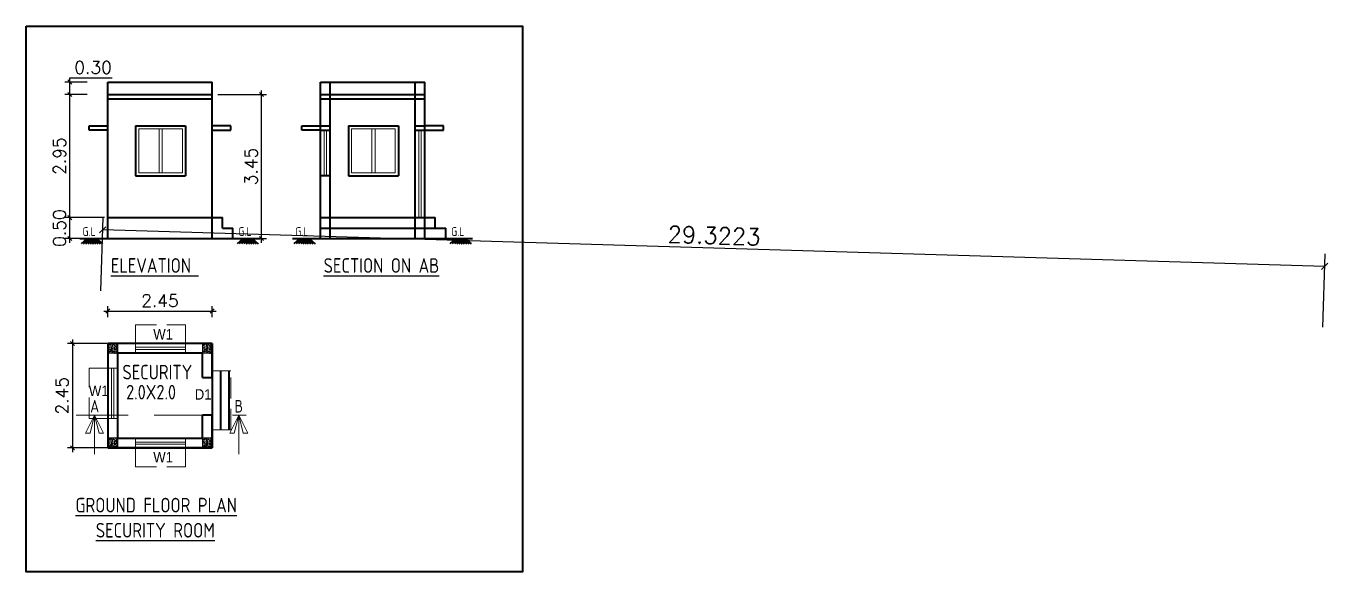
# Model space of a CAD drawing. Header units: metres. Extents: x 45752 to 165956, y -20087 to -17423.
# Drawn here: x 165420.42 to 165451.65, y -17588.96 to -17575.88 of the extents above; entities that cross this region are included whole.
import ezdxf

# ---------------------------------------------------------------- set-up
doc = ezdxf.new("R2010")
doc.units = ezdxf.units.M
doc.header["$MEASUREMENT"] = 0
doc.linetypes.add('HIDDEN', pattern=[0.375, 0.25, -0.125])
doc.layers.get('0').update_dxf_attribs({"linetype": 'CONTINUOUS', "lineweight": 30})
doc.layers.get('Defpoints').update_dxf_attribs({"linetype": 'CONTINUOUS'})
for name, color, linetype in [('concrete beam', 219, 'CONTINUOUS'), ('LINE', 2, 'CONTINUOUS'), ('Text', 4, 'CONTINUOUS')]:
    doc.layers.add(name, color=color, linetype=linetype)
for name, color, linetype, lineweight in [('DIM', 8, 'CONTINUOUS', 25), ('DOOR', 252, 'CONTINUOUS', 15), ('WALL', 7, 'CONTINUOUS', 40), ('WIN', 1, 'CONTINUOUS', 20)]:
    doc.layers.add(name, color=color, linetype=linetype, lineweight=lineweight)
doc.layers.add('SHORTEST_DIST_TO_ROAD', color=6, linetype='CONTINUOUS', plot=False)
doc.styles.add('1', font='arial.ttf')
doc.styles.add('2', font='isocp.shx', dxfattribs={"width": 0.75})
doc.styles.add('ROMANS', font='romans')
doc.styles.add('RS', font='romans.shx')
doc.dimstyles.new('my1', dxfattribs={"dimtxt": 0.3, "dimasz": 0.1, "dimexe": 0.12, "dimexo": 0.5, "dimgap": 0.1, "dimtad": 1, "dimtoh": 1, "dimzin": 3, "dimdsep": 46, "dimtxsty": 'RS', "dimblk": 'OBLIQUE', "dimcen": 0.09, "dimdle": 0.1, "dimclrd": 8, "dimclre": 8, "dimclrt": 4, "dimadec": 0, "dimazin": 0, "dimtfac": 1, "dimtofl": 0, "dimtmove": 0, "dimatfit": 3, "dimldrblk": 'OBLIQUE', "dimfxl": 0, "dimtolj": 1, "dimtzin": 0, "dimarcsym": 0})
doc.dimstyles.get("Standard").update_dxf_attribs({"dimtxt": 0.4, "dimasz": 0.15, "dimexe": 0.3, "dimexo": 0.5, "dimgap": 0.1, "dimtad": 1, "dimtoh": 1, "dimdec": 4, "dimzin": 11, "dimdsep": 46, "dimtxsty": 'ROMANS', "dimblk": 'OBLIQUE', "dimcen": 0.09375, "dimadec": 0, "dimazin": 0, "dimtfac": 1, "dimtdec": 4, "dimtofl": 0, "dimtmove": 2, "dimatfit": 3, "dimfxl": 0, "dimtolj": 1, "dimtzin": 0, "dimarcsym": 0})
pattern_1 = [(40, (168047.58875, -19138.8539), (-0.0062752135, 0.0717260183), [0.0075, -0.0825]), (95, (168047.58875, -19138.8539), (0.0752192134, -0.0138751334), [0.006, -0.066]), (349.5486, (168047.58823, -19138.84792), (0.0689439542, 0.0578509382), [0.006374019, -0.0701142112]), (43.8158, (168047.60875, -19138.8539), (-0.0165519014, 0.1067241049), [0.01125, -0.12375]), (353.3644, (168047.60737, -19138.84501), (0.097411787, 0.0934662706), [0.0095610288, -0.1051713]), (98.8158, (168047.60875, -19138.8539), (0.09741186, 0.0934661945), [0.009, -0.099]), (69, (168047.60375, -19138.8439), (-0.0402618891, 0.0596907052), [0.0075, -0.0825]), (124, (168047.60375, -19138.8439), (0.0725150045, 0.0243315332), [0.006, -0.066]), (18.5486, (168047.600395, -19138.838926), (0.0322530497, 0.0840222629), [0.006374019, -0.0701142112]), (52.5, (168047.58875, -19138.8539), (0.03328938538, 0.00121598553), [0, -0.0652, 0, -0.067, 0, -0.06625]), (82.5, (168047.58875, -19138.8539), (0.0394411712, 0.02630695374), [0, -0.0382, 0, -0.0637, 0, -0.02525]), (122.5, (168047.58875, -19138.8762), (-0.00225548717, 0.05338224362), [0, -0.025, 0, -0.078, 0, -0.1035]), (132.5, (168047.58875, -19138.8862), (0.0100104982, 0.0583186169), [0, -0.0325, 0, -0.0518, 0, -0.0735])]
pattern_2 = [(40, (168047.58875, -19141.1239), (-0.0062752135, 0.0717260183), [0.0075, -0.0825]), (95, (168047.58875, -19141.1239), (0.0752192134, -0.0138751334), [0.006, -0.066]), (349.5486, (168047.58823, -19141.11792), (0.0689439542, 0.0578509382), [0.006374019, -0.0701142112]), (43.8158, (168047.60875, -19141.1239), (-0.0165519014, 0.1067241049), [0.01125, -0.12375]), (353.3644, (168047.60737, -19141.11501), (0.097411787, 0.0934662706), [0.0095610288, -0.1051713]), (98.8158, (168047.60875, -19141.1239), (0.09741186, 0.0934661945), [0.009, -0.099]), (69, (168047.60375, -19141.1139), (-0.0402618891, 0.0596907052), [0.0075, -0.0825]), (124, (168047.60375, -19141.1139), (0.0725150045, 0.0243315332), [0.006, -0.066]), (18.5486, (168047.600395, -19141.108926), (0.0322530497, 0.0840222629), [0.006374019, -0.0701142112]), (52.5, (168047.58875, -19141.1239), (0.03328938538, 0.00121598553), [0, -0.0652, 0, -0.067, 0, -0.06625]), (82.5, (168047.58875, -19141.1239), (0.0394411712, 0.02630695374), [0, -0.0382, 0, -0.0637, 0, -0.02525]), (122.5, (168047.58875, -19141.1462), (-0.00225548717, 0.05338224362), [0, -0.025, 0, -0.078, 0, -0.1035]), (132.5, (168047.58875, -19141.1562), (0.0100104982, 0.0583186169), [0, -0.0325, 0, -0.0518, 0, -0.0735])]
pattern_3 = [(40, (168049.85875, -19141.1239), (-0.0062752135, 0.0717260183), [0.0075, -0.0825]), (95, (168049.85875, -19141.1239), (0.0752192134, -0.0138751334), [0.006, -0.066]), (349.5486, (168049.85823, -19141.11792), (0.0689439542, 0.0578509382), [0.006374019, -0.0701142112]), (43.8158, (168049.87875, -19141.1239), (-0.0165519014, 0.1067241049), [0.01125, -0.12375]), (353.3644, (168049.87737, -19141.11501), (0.097411787, 0.0934662706), [0.0095610288, -0.1051713]), (98.8158, (168049.87875, -19141.1239), (0.09741186, 0.0934661945), [0.009, -0.099]), (69, (168049.87375, -19141.1139), (-0.0402618891, 0.0596907052), [0.0075, -0.0825]), (124, (168049.87375, -19141.1139), (0.0725150045, 0.0243315332), [0.006, -0.066]), (18.5486, (168049.870395, -19141.108926), (0.0322530497, 0.0840222629), [0.006374019, -0.0701142112]), (52.5, (168049.85875, -19141.1239), (0.03328938538, 0.00121598553), [0, -0.0652, 0, -0.067, 0, -0.06625]), (82.5, (168049.85875, -19141.1239), (0.0394411712, 0.02630695374), [0, -0.0382, 0, -0.0637, 0, -0.02525]), (122.5, (168049.85875, -19141.1462), (-0.00225548717, 0.05338224362), [0, -0.025, 0, -0.078, 0, -0.1035]), (132.5, (168049.85875, -19141.1562), (0.0100104982, 0.0583186169), [0, -0.0325, 0, -0.0518, 0, -0.0735])]
pattern_4 = [(40, (168049.85875, -19138.8539), (-0.0062752135, 0.0717260183), [0.0075, -0.0825]), (95, (168049.85875, -19138.8539), (0.0752192134, -0.0138751334), [0.006, -0.066]), (349.5486, (168049.85823, -19138.84792), (0.0689439542, 0.0578509382), [0.006374019, -0.0701142112]), (43.8158, (168049.87875, -19138.8539), (-0.0165519014, 0.1067241049), [0.01125, -0.12375]), (353.3644, (168049.87737, -19138.84501), (0.097411787, 0.0934662706), [0.0095610288, -0.1051713]), (98.8158, (168049.87875, -19138.8539), (0.09741186, 0.0934661945), [0.009, -0.099]), (69, (168049.87375, -19138.8439), (-0.0402618891, 0.0596907052), [0.0075, -0.0825]), (124, (168049.87375, -19138.8439), (0.0725150045, 0.0243315332), [0.006, -0.066]), (18.5486, (168049.870395, -19138.838926), (0.0322530497, 0.0840222629), [0.006374019, -0.0701142112]), (52.5, (168049.85875, -19138.8539), (0.03328938538, 0.00121598553), [0, -0.0652, 0, -0.067, 0, -0.06625]), (82.5, (168049.85875, -19138.8539), (0.0394411712, 0.02630695374), [0, -0.0382, 0, -0.0637, 0, -0.02525]), (122.5, (168049.85875, -19138.8762), (-0.00225548717, 0.05338224362), [0, -0.025, 0, -0.078, 0, -0.1035]), (132.5, (168049.85875, -19138.8862), (0.0100104982, 0.0583186169), [0, -0.0325, 0, -0.0518, 0, -0.0735])]

# ---------------------------------------------------------------- blocks, each defined once
blk = doc.blocks.new('_Oblique')
at = {"color": 0, "linetype": 'ByBlock', "lineweight": -2}
blk.add_line((-0.5, -0.5), (0.5, 0.5), dxfattribs=at)
blk = doc.blocks.new('*D63')
at = {"layer": 'Defpoints', "color": 0, "linetype": 'Continuous'}
for p in [(165424.882, -17582.712), (165422.382, -17583.36), (165424.882, -17583.36)]:
    blk.add_point(p, dxfattribs=at)
at = {"layer": 'DIM', "color": 8, "linetype": 'Continuous', "lineweight": -2}
for p, q in [((165422.282, -17582.712), (165424.982, -17582.712)), ((165422.382, -17582.86), (165422.382, -17582.592)), ((165424.882, -17582.86), (165424.882, -17582.592))]:
    blk.add_line(p, q, dxfattribs=at)
at = {"layer": 'DIM', "color": 8, "linetype": 'Continuous', "lineweight": -2, "xscale": 0.1, "yscale": 0.1, "zscale": 0.1, "rotation": 180}
blk.add_blockref('_Oblique', (165422.382, -17582.712), dxfattribs=at)
at = {"layer": 'DIM', "color": 8, "linetype": 'Continuous', "lineweight": -2, "xscale": 0.1, "yscale": 0.1, "zscale": 0.1}
blk.add_blockref('_Oblique', (165424.882, -17582.712), dxfattribs=at)
at = {"layer": 'DIM', "color": 4, "linetype": 'Continuous', "insert": (165423.632, -17582.462), "char_height": 0.3, "attachment_point": 5, "style": 'RS'}
blk.add_mtext('\\A1;2.45', dxfattribs=at)
blk = doc.blocks.new('*D64')
at = {"layer": 'Defpoints', "color": 0, "linetype": 'Continuous'}
for p in [(165422.865, -17583.491), (165421.533, -17585.991), (165422.865, -17585.991)]:
    blk.add_point(p, dxfattribs=at)
at = {"layer": 'DIM', "color": 8, "linetype": 'Continuous', "lineweight": -2}
for p, q in [((165422.365, -17583.491), (165421.413, -17583.491)), ((165421.533, -17583.391), (165421.533, -17586.091)), ((165422.365, -17585.991), (165421.413, -17585.991))]:
    blk.add_line(p, q, dxfattribs=at)
at = {"layer": 'DIM', "color": 8, "linetype": 'Continuous', "lineweight": -2, "xscale": 0.1, "yscale": 0.1, "zscale": 0.1}
for p, rotation in [((165421.533, -17583.491), 90), ((165421.533, -17585.991), 270)]:
    blk.add_blockref('_Oblique', p, dxfattribs=dict(at, rotation=rotation))
at = {"layer": 'DIM', "color": 4, "linetype": 'Continuous', "insert": (165421.283, -17584.741), "char_height": 0.3, "attachment_point": 5, "rotation": 90, "style": 'RS'}
blk.add_mtext('\\A1;2.45', dxfattribs=at)
blk = doc.blocks.new('*D65')
at = {"layer": 'Defpoints', "color": 0, "linetype": 'Continuous'}
for p in [(165421.471, -17580.473), (165422.804, -17580.473), (165422.804, -17580.973)]:
    blk.add_point(p, dxfattribs=at)
at = {"layer": 'DIM', "color": 8, "linetype": 'Continuous', "lineweight": -2}
for p, q in [((165421.471, -17581.073), (165421.471, -17580.373)), ((165422.304, -17580.473), (165421.351, -17580.473)), ((165422.304, -17580.973), (165421.351, -17580.973))]:
    blk.add_line(p, q, dxfattribs=at)
at = {"layer": 'DIM', "color": 8, "linetype": 'Continuous', "lineweight": -2, "xscale": 0.1, "yscale": 0.1, "zscale": 0.1}
for p, rotation in [((165421.471, -17580.473), 90), ((165421.471, -17580.973), 270)]:
    blk.add_blockref('_Oblique', p, dxfattribs=dict(at, rotation=rotation))
at = {"layer": 'DIM', "color": 4, "linetype": 'Continuous', "insert": (165421.221, -17580.723), "char_height": 0.3, "attachment_point": 5, "rotation": 90, "style": 'RS'}
blk.add_mtext('\\A1;0.50', dxfattribs=at)
blk = doc.blocks.new('*D67')
at = {"layer": 'Defpoints', "color": 0, "linetype": 'Continuous'}
for p in [(165421.471, -17577.523), (165422.382, -17577.523), (165422.382, -17580.473)]:
    blk.add_point(p, dxfattribs=at)
at = {"layer": 'DIM', "color": 8, "linetype": 'Continuous', "lineweight": -2}
for p, q in [((165421.882, -17577.523), (165421.351, -17577.523)), ((165421.471, -17580.573), (165421.471, -17577.423)), ((165421.882, -17580.473), (165421.351, -17580.473))]:
    blk.add_line(p, q, dxfattribs=at)
at = {"layer": 'DIM', "color": 8, "linetype": 'Continuous', "lineweight": -2, "xscale": 0.1, "yscale": 0.1, "zscale": 0.1}
for p, rotation in [((165421.471, -17577.523), 90), ((165421.471, -17580.473), 270)]:
    blk.add_blockref('_Oblique', p, dxfattribs=dict(at, rotation=rotation))
at = {"layer": 'DIM', "color": 4, "linetype": 'Continuous', "insert": (165421.221, -17578.998), "char_height": 0.3, "attachment_point": 5, "rotation": 90, "style": 'RS'}
blk.add_mtext('\\A1;2.95', dxfattribs=at)
blk = doc.blocks.new('*D68')
at = {"layer": 'Defpoints', "color": 0, "linetype": 'Continuous'}
for p in [(165421.471, -17577.223), (165422.382, -17577.223), (165422.382, -17577.523)]:
    blk.add_point(p, dxfattribs=at)
at = {"layer": 'DIM', "color": 8, "linetype": 'Continuous', "lineweight": -2}
for p, q in [((165421.882, -17577.223), (165421.351, -17577.223)), ((165421.471, -17577.223), (165421.471, -17577.123)), ((165421.471, -17577.123), (165422.485, -17577.123)), ((165421.471, -17577.623), (165421.471, -17577.223)), ((165421.882, -17577.523), (165421.351, -17577.523))]:
    blk.add_line(p, q, dxfattribs=at)
at = {"layer": 'DIM', "color": 8, "linetype": 'Continuous', "lineweight": -2, "xscale": 0.1, "yscale": 0.1, "zscale": 0.1}
for p, rotation in [((165421.471, -17577.223), 90), ((165421.471, -17577.523), 270)]:
    blk.add_blockref('_Oblique', p, dxfattribs=dict(at, rotation=rotation))
at = {"layer": 'DIM', "color": 4, "linetype": 'Continuous', "insert": (165422.028, -17576.873), "char_height": 0.3, "attachment_point": 5, "style": 'RS'}
blk.add_mtext('\\A1;0.30', dxfattribs=at)
blk = doc.blocks.new('*D66')
at = {"layer": 'Defpoints', "color": 0, "linetype": 'Continuous'}
for p in [(165424.521, -17577.523), (165426.067, -17577.523), (165424.521, -17580.973)]:
    blk.add_point(p, dxfattribs=at)
at = {"layer": 'DIM', "color": 8, "linetype": 'Continuous', "lineweight": -2}
for p, q in [((165425.021, -17577.523), (165426.187, -17577.523)), ((165426.067, -17581.073), (165426.067, -17577.423)), ((165425.021, -17580.973), (165426.187, -17580.973))]:
    blk.add_line(p, q, dxfattribs=at)
at = {"layer": 'DIM', "color": 8, "linetype": 'Continuous', "lineweight": -2, "xscale": 0.1, "yscale": 0.1, "zscale": 0.1}
for p, rotation in [((165426.067, -17577.523), 90), ((165426.067, -17580.973), 270)]:
    blk.add_blockref('_Oblique', p, dxfattribs=dict(at, rotation=rotation))
at = {"layer": 'DIM', "color": 4, "linetype": 'Continuous', "insert": (165425.817, -17579.248), "char_height": 0.3, "attachment_point": 5, "rotation": 90, "style": 'RS'}
blk.add_mtext('\\A1;3.45', dxfattribs=at)
blk = doc.blocks.new('*D174')
at = {"layer": 'Defpoints', "color": 0}
for p in [(165422.259, -17580.768), (165422.2, -17582.729), (165451.51, -17583.601)]:
    blk.add_point(p, dxfattribs=at)
at = {"layer": 'SHORTEST_DIST_TO_ROAD', "color": 0, "lineweight": -2}
for p, q in [((165422.215, -17582.229), (165422.268, -17580.468)), ((165451.568, -17581.64), (165422.259, -17580.768)), ((165451.525, -17583.101), (165451.577, -17581.34))]:
    blk.add_line(p, q, dxfattribs=at)
at = {"layer": 'SHORTEST_DIST_TO_ROAD', "color": 0, "lineweight": -2, "xscale": 0.15, "yscale": 0.15, "zscale": 0.15}
for p, rotation in [((165422.259, -17580.768), 178.2958715426222), ((165451.568, -17581.64), 358.2958715426223)]:
    blk.add_blockref('_Oblique', p, dxfattribs=dict(at, rotation=rotation))
at = {"layer": 'SHORTEST_DIST_TO_ROAD', "color": 0, "insert": (165436.922, -17580.904), "char_height": 0.4, "attachment_point": 5, "rotation": 358.2959, "style": 'ROMANS'}
blk.add_mtext('\\A1;29.3223', dxfattribs=at)

msp = doc.modelspace()

# ---------------------------------------------------------------- hatches: boundary and pattern name
at = {"layer": 'concrete beam'}
h = msp.add_hatch(dxfattribs=at)
h.set_pattern_fill('AR-CONC', color=256, scale=0.01, angle=-90, style=0)
h.set_pattern_definition(pattern_1)
h.paths.add_polyline_path([(165422.61204, -17583.49113), (165422.61204, -17583.72113), (165422.38204, -17583.72113), (165422.38204, -17583.49113)])
h = msp.add_hatch(dxfattribs=at)
h.set_pattern_fill('AR-CONC', color=256, scale=0.01, angle=-90, style=0)
h.set_pattern_definition(pattern_1)
h.paths.add_polyline_path([(165422.61204, -17583.49113), (165422.61204, -17583.72113), (165422.38204, -17583.72113), (165422.38204, -17583.49113)])
h = msp.add_hatch(dxfattribs=at)
h.set_pattern_fill('AR-CONC', color=256, scale=0.01, angle=-90, style=0)
h.set_pattern_definition(pattern_4)
h.paths.add_polyline_path([(165424.88204, -17583.49113), (165424.88204, -17583.72113), (165424.65204, -17583.72113), (165424.65204, -17583.49113)])
h = msp.add_hatch(dxfattribs=at)
h.set_pattern_fill('AR-CONC', color=256, scale=0.01, angle=-90, style=0)
h.set_pattern_definition(pattern_4)
h.paths.add_polyline_path([(165424.88204, -17583.49113), (165424.88204, -17583.72113), (165424.65204, -17583.72113), (165424.65204, -17583.49113)])
h = msp.add_hatch(dxfattribs=at)
h.set_pattern_fill('AR-CONC', color=256, scale=0.01, angle=-90, style=0)
h.set_pattern_definition(pattern_2)
h.paths.add_polyline_path([(165422.61204, -17585.76113), (165422.61204, -17585.99113), (165422.38204, -17585.99113), (165422.38204, -17585.76113)])
h = msp.add_hatch(dxfattribs=at)
h.set_pattern_fill('AR-CONC', color=256, scale=0.01, angle=-90, style=0)
h.set_pattern_definition(pattern_2)
h.paths.add_polyline_path([(165422.61204, -17585.76113), (165422.61204, -17585.99113), (165422.38204, -17585.99113), (165422.38204, -17585.76113)])
h = msp.add_hatch(dxfattribs=at)
h.set_pattern_fill('AR-CONC', color=256, scale=0.01, angle=-90, style=0)
h.set_pattern_definition(pattern_3)
h.paths.add_polyline_path([(165424.88204, -17585.76113), (165424.88204, -17585.99113), (165424.65204, -17585.99113), (165424.65204, -17585.76113)])
h = msp.add_hatch(dxfattribs=at)
h.set_pattern_fill('AR-CONC', color=256, scale=0.01, angle=-90, style=0)
h.set_pattern_definition(pattern_3)
h.paths.add_polyline_path([(165424.88204, -17585.76113), (165424.88204, -17585.99113), (165424.65204, -17585.99113), (165424.65204, -17585.76113)])

# ---------------------------------------------------------------- linework, layer by layer
for p, q in [((165422.61204, -17583.49113), (165422.38204, -17583.49113)), ((165422.38204, -17583.49113), (165422.38204, -17583.72113)), ((165422.61204, -17583.49113), (165422.38204, -17583.49113)), ((165422.38204, -17583.49113), (165422.38204, -17583.72113)), ((165422.61204, -17583.49113), (165422.61204, -17583.72113)), ((165422.61204, -17583.49113), (165422.61204, -17583.72113)), ((165424.88204, -17583.49113), (165424.65204, -17583.49113)), ((165424.65204, -17583.49113), (165424.65204, -17583.72113)), ((165424.88204, -17583.49113), (165424.65204, -17583.49113)), ((165424.65204, -17583.49113), (165424.65204, -17583.72113)), ((165424.88204, -17583.49113), (165424.88204, -17583.72113)), ((165424.88204, -17583.49113), (165424.88204, -17583.72113)), ((165422.61204, -17583.72113), (165422.38204, -17583.72113)), ((165422.61204, -17583.72113), (165422.38204, -17583.72113)), ((165424.88204, -17583.72113), (165424.65204, -17583.72113)), ((165424.88204, -17583.72113), (165424.65204, -17583.72113)), ((165422.61204, -17585.76113), (165422.38204, -17585.76113)), ((165422.38204, -17585.76113), (165422.38204, -17585.99113)), ((165422.61204, -17585.76113), (165422.38204, -17585.76113)), ((165422.38204, -17585.76113), (165422.38204, -17585.99113)), ((165422.61204, -17585.99113), (165422.38204, -17585.99113)), ((165422.61204, -17585.99113), (165422.38204, -17585.99113)), ((165422.61204, -17585.76113), (165422.61204, -17585.99113)), ((165422.61204, -17585.76113), (165422.61204, -17585.99113)), ((165424.88204, -17585.76113), (165424.65204, -17585.76113)), ((165424.65204, -17585.76113), (165424.65204, -17585.99113)), ((165424.88204, -17585.76113), (165424.65204, -17585.76113)), ((165424.65204, -17585.76113), (165424.65204, -17585.99113)), ((165424.88204, -17585.99113), (165424.65204, -17585.99113)), ((165424.88204, -17585.99113), (165424.65204, -17585.99113)), ((165424.88204, -17585.76113), (165424.88204, -17585.99113)), ((165424.88204, -17585.76113), (165424.88204, -17585.99113))]:
    msp.add_line(p, q, dxfattribs=at)
at = {"layer": 'DOOR', "color": 5, "linetype": 'HIDDEN', "ltscale": 5}
msp.add_line((165421.61756, -17585.20498), (165425.69592, -17585.20498), dxfattribs=at)
at = {"layer": 'DOOR', "color": 5, "linetype": 'HIDDEN', "ltscale": 30}
for p, q in [((165421.84627, -17585.63554), (165422.06155, -17585.20498)), ((165422.06155, -17585.20498), (165421.95391, -17585.63554)), ((165422.06155, -17586.14124), (165422.06155, -17585.20498)), ((165422.06155, -17585.20498), (165422.06155, -17585.63554)), ((165422.27683, -17585.63554), (165422.06155, -17585.20498)), ((165422.06155, -17585.20498), (165422.16919, -17585.63554)), ((165425.30692, -17585.63554), (165425.5222, -17585.20498)), ((165425.5222, -17585.20498), (165425.41456, -17585.63554)), ((165425.5222, -17586.14124), (165425.5222, -17585.20498)), ((165425.5222, -17585.20498), (165425.5222, -17585.63554)), ((165425.73748, -17585.63554), (165425.5222, -17585.20498)), ((165425.5222, -17585.20498), (165425.62984, -17585.63554)), ((165421.95391, -17585.63554), (165421.84627, -17585.63554)), ((165422.16919, -17585.63554), (165422.27683, -17585.63554)), ((165425.41456, -17585.63554), (165425.30692, -17585.63554)), ((165425.62984, -17585.63554), (165425.73748, -17585.63554))]:
    msp.add_line(p, q, dxfattribs=at)
at = {"layer": 'DOOR', "linetype": 'HIDDEN', "ltscale": 2}
for points in [[(165423.04647, -17583.49113), (165423.04647, -17583.04113), (165424.24647, -17583.04113), (165424.24647, -17583.49113)], [(165422.38204, -17585.28316), (165421.93204, -17585.28316), (165421.93204, -17584.08316), (165422.38204, -17584.08316)], [(165424.88204, -17585.55512), (165425.33204, -17585.55512), (165425.33204, -17584.14467), (165424.88204, -17584.14467)], [(165423.04647, -17585.99113), (165423.04647, -17586.44113), (165424.24647, -17586.44113), (165424.24647, -17585.99113)]]:
    msp.add_lwpolyline(points, dxfattribs=at)
at = {"layer": 'LINE', "ltscale": 15}
msp.add_lwpolyline([(165424.88204, -17583.49113), (165422.38204, -17583.49113), (165422.38204, -17585.99113), (165424.88204, -17585.99113)], close=True, dxfattribs=at)
at = {"layer": 'WALL'}
for p, q in [((165422.38204, -17580.97282), (165422.38204, -17577.22282)), ((165422.38204, -17577.22282), (165424.88204, -17577.22282)), ((165424.88204, -17580.97282), (165424.88204, -17577.22282)), ((165427.48516, -17580.97282), (165427.48516, -17577.22282)), ((165427.48516, -17577.22282), (165429.98516, -17577.22282)), ((165427.71516, -17580.97282), (165427.71516, -17577.22282)), ((165429.75516, -17580.97282), (165429.75516, -17577.22282)), ((165429.98516, -17580.97282), (165429.98516, -17577.22282)), ((165422.38204, -17577.52282), (165424.88204, -17577.52282)), ((165427.48516, -17577.52282), (165429.98516, -17577.52282)), ((165422.38204, -17577.62282), (165424.88204, -17577.62282)), ((165427.48516, -17577.62282), (165429.98516, -17577.62282)), ((165421.93204, -17578.37282), (165421.93204, -17578.27282)), ((165421.93204, -17578.27282), (165422.38204, -17578.27282)), ((165422.38204, -17578.37282), (165421.93204, -17578.37282)), ((165423.04647, -17578.27282), (165423.04647, -17579.47282)), ((165423.04647, -17578.27282), (165424.24647, -17578.27282)), ((165424.24647, -17578.27282), (165424.24647, -17579.47282)), ((165425.33204, -17578.27282), (165424.88204, -17578.27282)), ((165424.88204, -17578.37282), (165425.33204, -17578.37282)), ((165425.33204, -17578.37282), (165425.33204, -17578.27282)), ((165427.03516, -17578.37282), (165427.03516, -17578.27282)), ((165427.03516, -17578.27282), (165427.48516, -17578.27282)), ((165427.48516, -17578.37282), (165427.03516, -17578.37282)), ((165427.48516, -17578.27282), (165427.71516, -17578.27282)), ((165427.48516, -17578.37282), (165427.71516, -17578.37282)), ((165428.14959, -17578.27282), (165428.14959, -17579.47282)), ((165428.14959, -17578.27282), (165429.34959, -17578.27282)), ((165429.34959, -17578.27282), (165429.34959, -17579.47282)), ((165429.75516, -17578.27282), (165429.98516, -17578.27282)), ((165429.75516, -17578.37282), (165429.98516, -17578.37282)), ((165430.43516, -17578.27282), (165429.98516, -17578.27282)), ((165429.98516, -17578.37282), (165430.43516, -17578.37282)), ((165430.43516, -17578.37282), (165430.43516, -17578.27282)), ((165423.04647, -17579.47282), (165424.24647, -17579.47282)), ((165423.04647, -17579.47282), (165424.24647, -17579.47282)), ((165427.71516, -17579.47282), (165427.48516, -17579.47282)), ((165428.14959, -17579.47282), (165429.34959, -17579.47282)), ((165428.14959, -17579.47282), (165429.34959, -17579.47282)), ((165422.38204, -17580.47282), (165425.13204, -17580.47282)), ((165425.13204, -17580.72282), (165425.13204, -17580.47282)), ((165427.48516, -17580.47282), (165430.23516, -17580.47282)), ((165430.23516, -17580.72282), (165430.23516, -17580.47282)), ((165421.70597, -17580.97282), (165426.02333, -17580.97282)), ((165421.886, -17580.97282), (165421.74002, -17581.10407)), ((165421.93924, -17580.97282), (165421.79326, -17581.10407)), ((165421.83677, -17580.97282), (165421.98275, -17581.10407)), ((165421.99503, -17580.97282), (165421.84905, -17581.10407)), ((165421.88952, -17580.97282), (165422.0355, -17581.10407)), ((165422.04967, -17580.97282), (165421.90369, -17581.10407)), ((165421.9404, -17580.97282), (165422.08638, -17581.10407)), ((165422.10055, -17580.97282), (165421.95457, -17581.10407)), ((165421.99503, -17580.97282), (165422.14102, -17581.10407)), ((165422.1533, -17580.97282), (165422.00732, -17581.10407)), ((165422.05083, -17580.97282), (165422.19681, -17581.10407)), ((165422.10407, -17580.97282), (165422.25005, -17581.10407)), ((165425.13204, -17580.72282), (165425.38204, -17580.72282)), ((165425.38204, -17580.97282), (165425.38204, -17580.72282)), ((165425.62546, -17580.97282), (165425.47948, -17581.10407)), ((165425.67871, -17580.97282), (165425.53273, -17581.10407)), ((165425.57624, -17580.97282), (165425.72222, -17581.10407)), ((165425.7345, -17580.97282), (165425.58852, -17581.10407)), ((165425.62899, -17580.97282), (165425.77497, -17581.10407)), ((165425.78914, -17580.97282), (165425.64316, -17581.10407)), ((165425.67986, -17580.97282), (165425.82584, -17581.10407)), ((165425.84001, -17580.97282), (165425.69403, -17581.10407)), ((165425.7345, -17580.97282), (165425.88048, -17581.10407)), ((165425.89277, -17580.97282), (165425.74679, -17581.10407)), ((165425.7903, -17580.97282), (165425.93628, -17581.10407)), ((165425.84354, -17580.97282), (165425.98952, -17581.10407)), ((165426.80909, -17580.97282), (165431.12645, -17580.97282)), ((165426.98912, -17580.97282), (165426.84314, -17581.10407)), ((165427.04236, -17580.97282), (165426.89638, -17581.10407)), ((165426.93989, -17580.97282), (165427.08587, -17581.10407)), ((165427.09816, -17580.97282), (165426.95218, -17581.10407)), ((165426.99264, -17580.97282), (165427.13862, -17581.10407)), ((165427.15279, -17580.97282), (165427.00681, -17581.10407)), ((165427.04352, -17580.97282), (165427.1895, -17581.10407)), ((165427.20367, -17580.97282), (165427.05769, -17581.10407)), ((165427.09816, -17580.97282), (165427.24414, -17581.10407)), ((165427.25642, -17580.97282), (165427.11044, -17581.10407)), ((165427.15395, -17580.97282), (165427.29993, -17581.10407)), ((165427.20719, -17580.97282), (165427.35317, -17581.10407)), ((165427.48516, -17580.72282), (165430.23516, -17580.72282)), ((165430.23516, -17580.72282), (165430.48516, -17580.72282)), ((165430.48516, -17580.97282), (165430.48516, -17580.72282)), ((165430.72858, -17580.97282), (165430.5826, -17581.10407)), ((165430.78183, -17580.97282), (165430.63585, -17581.10407)), ((165430.67936, -17580.97282), (165430.82534, -17581.10407)), ((165430.83762, -17580.97282), (165430.69164, -17581.10407)), ((165430.73211, -17580.97282), (165430.87809, -17581.10407)), ((165430.89226, -17580.97282), (165430.74628, -17581.10407)), ((165430.78298, -17580.97282), (165430.92896, -17581.10407)), ((165430.94313, -17580.97282), (165430.79715, -17581.10407)), ((165430.83762, -17580.97282), (165430.9836, -17581.10407)), ((165430.99589, -17580.97282), (165430.84991, -17581.10407)), ((165430.89342, -17580.97282), (165431.0394, -17581.10407)), ((165430.94666, -17580.97282), (165431.09264, -17581.10407)), ((165424.88204, -17583.49113), (165422.38204, -17583.49113)), ((165422.38204, -17583.49113), (165422.38204, -17585.99113)), ((165424.88204, -17584.30081), (165424.88204, -17583.49113)), ((165424.88204, -17583.49113), (165424.88204, -17585.99113)), ((165424.65204, -17584.30081), (165424.88204, -17584.30081)), ((165425.08204, -17584.14467), (165425.08204, -17585.55512)), ((165425.28204, -17584.14467), (165425.28204, -17585.55512)), ((165424.65204, -17585.20081), (165424.88204, -17585.20081)), ((165424.88204, -17585.99113), (165424.88204, -17585.20081)), ((165424.88204, -17585.99113), (165422.38204, -17585.99113)), ((165422.38204, -17585.99113), (165424.88204, -17585.99113))]:
    msp.add_line(p, q, dxfattribs=at)
msp.add_lwpolyline([(165420.41906, -17575.88195), (165432.32349, -17575.88195), (165432.32349, -17588.96359), (165420.41906, -17588.96359)], close=True, dxfattribs=at)
msp.add_lwpolyline([(165424.65204, -17584.30081), (165424.65204, -17583.72113), (165422.61204, -17583.72113), (165422.61204, -17585.76113), (165424.65204, -17585.76113), (165424.65204, -17585.20081)], dxfattribs=at)
at = {"layer": 'WIN'}
for p, q in [((165423.12101, -17578.34736), (165423.12101, -17579.39828)), ((165423.12101, -17578.34736), (165424.17193, -17578.34736)), ((165423.61348, -17578.34736), (165423.61348, -17579.39828)), ((165423.68802, -17578.34736), (165423.68802, -17579.39828)), ((165424.17193, -17578.34736), (165424.17193, -17579.39828)), ((165427.56993, -17578.37282), (165427.56993, -17579.47282)), ((165427.62852, -17578.37282), (165427.62852, -17579.47282)), ((165428.22413, -17578.34736), (165428.22413, -17579.39828)), ((165428.22413, -17578.34736), (165429.27505, -17578.34736)), ((165428.7166, -17578.34736), (165428.7166, -17579.39828)), ((165428.79114, -17578.34736), (165428.79114, -17579.39828)), ((165429.27505, -17578.34736), (165429.27505, -17579.39828)), ((165429.83993, -17578.37282), (165429.83993, -17580.47282)), ((165429.89852, -17578.37282), (165429.89852, -17580.47282)), ((165423.12101, -17579.39828), (165424.17193, -17579.39828)), ((165428.22413, -17579.39828), (165429.27505, -17579.39828)), ((165423.04647, -17583.72113), (165423.04647, -17583.49113)), ((165424.24647, -17583.49113), (165424.24647, -17583.72113)), ((165424.24647, -17583.58057), (165423.04647, -17583.58057)), ((165424.24647, -17583.63168), (165423.04647, -17583.63168)), ((165422.38204, -17584.08316), (165422.61204, -17584.08316)), ((165422.47149, -17584.08316), (165422.47149, -17585.28316)), ((165422.5226, -17584.08316), (165422.5226, -17585.28316)), ((165422.61204, -17585.28316), (165422.38204, -17585.28316)), ((165423.04647, -17585.76113), (165423.04647, -17585.99113)), ((165424.24647, -17585.85057), (165423.04647, -17585.85057)), ((165424.24647, -17585.90168), (165423.04647, -17585.90168)), ((165424.24647, -17585.99113), (165424.24647, -17585.76113))]:
    msp.add_line(p, q, dxfattribs=at)

# ---------------------------------------------------------------- texts
at = {"layer": 'Text', "width": 0.9}
for s, height, style, p in [('G.L', 0.208716, '2', (165421.7741, -17580.91066)), ('G.L', 0.208716, '2', (165425.51357, -17580.91066)), ('G.L', 0.208716, '2', (165426.87722, -17580.91066)), ('G.L', 0.208716, '2', (165430.61669, -17580.91066)), ('%%UELEVATION ', 0.35, '2', (165422.45415, -17581.7945)), ('%%USECTION ON AB', 0.35, '2', (165427.55727, -17581.7945)), ('W1', 0.25, '1', (165423.47123, -17583.39343)), ('SECURITY', 0.35, '2', (165422.73072, -17584.34994)), ('W1', 0.25, '1', (165421.92742, -17584.74893)), ('2.0X2.0', 0.35, '2', (165422.81989, -17584.83032)), ('D1', 0.25, '1', (165424.46605, -17584.83362)), ('A', 0.3, '2', (165421.95646, -17585.14317)), ('B', 0.3, '2', (165425.4171, -17585.14317)), ('W1', 0.25, '1', (165423.47123, -17586.33985)), ('%%UGROUND FLOOR PLAN', 0.35, '2', (165421.60523, -17587.53742)), ('%%USECURITY ROOM', 0.35, '2', (165422.09346, -17588.13964))]:
    msp.add_text(s, height=height, dxfattribs=dict(at, style=style)).set_placement(p)

# ---------------------------------------------------------------- dimensions: what is measured, and where the dimension line sits
at = {"layer": 'DIM', "linetype": 'Continuous'}
for base, p1, p2, picture, middle in [((165421.47092, -17577.22282), (165422.38204, -17577.52282), (165422.38204, -17577.22282), '*D68', (165422.02806, -17576.87282)), ((165421.47092, -17577.52282), (165422.38204, -17580.47282), (165422.38204, -17577.52282), '*D67', (165421.22092, -17578.99782)), ((165426.06721, -17577.52282), (165424.52066, -17580.97282), (165424.52066, -17577.52282), '*D66', (165425.81721, -17579.24782))]:
    dim = msp.add_linear_dim(base=base, p1=p1, p2=p2, angle=90, dimstyle='my1', override={"dimpost": '\\X'}, dxfattribs=at)
    dim.commit()
    dim.dimension.update_dxf_attribs({"geometry": picture, "text_midpoint": middle})
dim = msp.add_linear_dim(base=(165421.47092, -17580.47282), p1=(165422.80397, -17580.97282), p2=(165422.80397, -17580.47282), angle=90, dimstyle='my1', override={"dimpost": '\\X'}, dxfattribs=at)
dim.commit()
dim.dimension.update_dxf_attribs({"geometry": '*D65', "text_midpoint": (165421.47092, -17580.72282), "dimtype": 160})
dim = msp.add_linear_dim(base=(165424.88204, -17582.71201), p1=(165422.38204, -17583.35952), p2=(165424.88204, -17583.35952), text='2.45', dimstyle='my1', override={"dimpost": '\\X'}, dxfattribs=at)
dim.commit()
dim.dimension.update_dxf_attribs({"geometry": '*D63', "text_midpoint": (165423.63204, -17582.46201)})
dim = msp.add_linear_dim(base=(165421.53312, -17585.99113), p1=(165422.86522, -17583.49113), p2=(165422.86522, -17585.99113), angle=90, text='2.45', dimstyle='my1', override={"dimpost": '\\X'}, dxfattribs=at)
dim.commit()
dim.dimension.update_dxf_attribs({"geometry": '*D64', "text_midpoint": (165421.28312, -17584.74113)})
at = {"layer": 'SHORTEST_DIST_TO_ROAD', "color": 1}
dim = msp.add_aligned_dim(p1=(165451.50977, -17583.60108), p2=(165422.20041, -17582.72908), distance=-1.96244, dimstyle='Standard', override={"dimpost": '\\X'}, dxfattribs=at)
dim.commit()
dim.dimension.update_dxf_attribs({"geometry": '*D174', "text_midpoint": (165436.92237, -17580.90364)})

doc.saveas('drawing.dxf')
